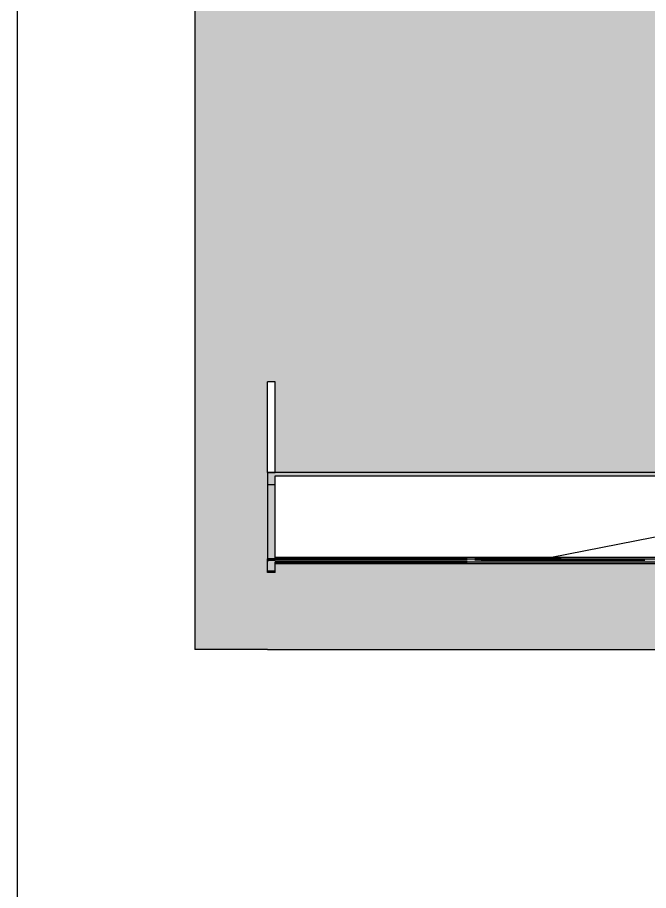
# Model space of a CAD drawing. Header units: millimetres. Extents: x 935 to 1399, y 512 to 900.
# Drawn here: x 935.12 to 955.64, y 700.03 to 728.42 of the extents above; entities that cross this region are included whole.
import ezdxf

# ---------------------------------------------------------------- set-up
doc = ezdxf.new("R2010")
doc.units = ezdxf.units.MM

msp = doc.modelspace()

# ---------------------------------------------------------------- hatches: boundary and pattern name
for color, points in [(254, [(940.88055, 720.81274), (956.24552, 720.81274), (956.24552, 722.01804), (956.24552, 747.41804), (956.24552, 754.67964), (940.88055, 754.67964)]), (254, [(956.24552, 720.81275), (940.88055, 720.81275), (940.88055, 720.56804), (943.24552, 720.56804), (956.24552, 720.56804)]), (254, [(943.24552, 720.56804), (940.88055, 720.56804), (940.88055, 716.56804), (943.24552, 716.56804)]), (254, [(956.24552, 720.56804), (943.24552, 720.56804), (943.24552, 716.56804), (943.49552, 716.56804), (956.24552, 716.56804), (956.24552, 716.66804)]), (254, [(943.24552, 716.56804), (940.88055, 716.56804), (940.88055, 713.61804), (943.24552, 713.61804)]), (254, [(956.24552, 716.56804), (943.49552, 716.56804), (943.49552, 713.61804), (949.74552, 713.61804), (956.24552, 713.61804)]), (253, [(943.24552, 713.61804), (940.88055, 713.61804), (940.88055, 710.81804), (943.24552, 710.81804)]), (3, [(952.63038, 713.51804), (956.24552, 713.51804), (956.24552, 713.21804), (956.49552, 713.21804), (956.49552, 713.61804), (943.24552, 713.61804), (943.24552, 713.21804), (943.49552, 713.21804), (943.49552, 713.51804)]), (3, [(943.24552, 710.81804), (943.49552, 710.81804), (943.49552, 713.21804), (943.24552, 713.21804)]), (253, [(985.49552, 707.86804), (987.65058, 707.86804), (987.65058, 710.81804), (985.49552, 710.81804), (985.49552, 710.73075), (985.49552, 710.68075), (985.49552, 710.59347), (985.49552, 710.36804), (985.24552, 710.36804), (985.24552, 710.66804), (979.24552, 710.66804), (979.24552, 710.36804), (978.99552, 710.36804), (978.99552, 710.66804), (976.67946, 710.66804), (976.67946, 710.36804), (976.52946, 710.36804), (976.52946, 710.66804), (970.19552, 710.66804), (970.19552, 710.36804), (969.94552, 710.36804), (969.94552, 710.66804), (966.54552, 710.66804), (966.54552, 710.36804), (966.39552, 710.36804), (966.39552, 710.66804), (960.14552, 710.66804), (960.14552, 710.36804), (959.99552, 710.36804), (959.99552, 710.66804), (956.49552, 710.66804), (956.49552, 710.36804), (956.24552, 710.36804), (956.24552, 710.66804), (955.7682, 710.66804), (952.63038, 710.66804), (943.49552, 710.66804), (943.49552, 710.36804), (943.24552, 710.36804), (943.24552, 710.76804), (943.24552, 710.81804), (940.88055, 710.81804), (940.88055, 707.86804), (943.24552, 707.86804)]), (3, [(956.49552, 710.81804), (955.4682, 710.81804), (952.80265, 710.81804), (952.18008, 710.81804), (949.99552, 710.81804), (949.74552, 710.81804), (943.24552, 710.81804), (943.24552, 710.41804), (943.49552, 710.41804), (943.49552, 710.64347), (943.49552, 710.71804), (952.63038, 710.71804), (956.24552, 710.71804), (956.24552, 710.41804), (956.49552, 710.41804)]), (3, [(956.49552, 710.76804), (955.4682, 710.76804), (952.80265, 710.76804), (952.18008, 710.76804), (949.99552, 710.76804), (949.74552, 710.76804), (943.24552, 710.76804), (943.24552, 710.36804), (943.49552, 710.36804), (943.49552, 710.59347), (943.49552, 710.66804), (952.63038, 710.66804), (956.24552, 710.66804), (956.24552, 710.36804), (956.49552, 710.36804)])]:
    msp.add_hatch(color=color).paths.add_polyline_path(points)

# ---------------------------------------------------------------- linework, layer by layer
at = {"color": 254}
for p in [(940.88055, 754.67964), (943.24552, 707.86804)]:
    msp.add_line(p, (940.88055, 707.86804), dxfattribs=at)
at = {"color": 6}
for p, q in [((943.24552, 713.61804), (943.24552, 716.56804)), ((943.49552, 716.56804), (943.24552, 716.56804)), ((943.49552, 713.61804), (943.49552, 716.56804)), ((943.24552, 713.61804), (943.24552, 710.71804)), ((943.49552, 710.81804), (943.49552, 713.51804))]:
    msp.add_line(p, q, dxfattribs=at)
for p, q in [((956.49552, 713.61804), (943.24552, 713.61804)), ((943.24552, 713.61804), (943.49552, 713.61804)), ((949.74552, 713.61804), (943.49552, 713.61804)), ((952.63038, 713.51804), (956.24552, 713.51804)), ((943.24552, 710.81804), (943.49552, 710.81804)), ((949.74552, 710.81804), (943.24552, 710.81804)), ((943.24552, 710.81804), (943.49552, 710.81804)), ((943.24552, 710.76804), (943.49552, 710.76804)), ((949.74552, 710.76804), (943.24552, 710.76804)), ((943.24552, 710.76804), (943.49552, 710.76804)), ((949.74552, 710.71804), (943.49552, 710.71804)), ((949.74552, 710.66804), (943.49552, 710.66804)), ((943.49552, 710.41804), (943.49552, 710.64347)), ((943.49552, 710.41804), (943.49552, 710.64347)), ((943.49552, 710.36804), (943.49552, 710.59347)), ((943.49552, 710.36804), (943.49552, 710.59347)), ((952.63038, 710.71804), (956.24552, 710.71804)), ((952.63038, 710.66804), (956.24552, 710.66804)), ((952.80265, 710.81804), (955.5182, 710.81804)), ((952.80265, 710.76804), (955.5182, 710.76804))]:
    msp.add_line(p, q)
at = {"color": 7}
for p, q in [((943.49552, 713.31804), (943.49552, 713.51804)), ((943.49552, 713.31804), (943.49552, 713.51804)), ((943.49552, 713.31804), (943.49552, 713.51804)), ((943.49552, 713.31804), (943.49552, 713.51804)), ((943.49552, 713.51804), (952.63038, 713.51804)), ((943.49552, 713.21804), (943.24552, 713.21804)), ((943.49552, 713.21804), (943.24552, 713.21804)), ((943.49552, 713.21804), (943.24552, 713.21804)), ((943.24552, 710.81804), (978.99552, 710.81804)), ((943.24552, 710.41804), (943.24552, 710.81804)), ((943.24552, 710.41804), (943.24552, 710.81804)), ((943.24552, 710.76804), (943.49552, 710.76804)), ((943.24552, 710.36804), (943.24552, 710.76804)), ((943.24552, 710.36804), (943.24552, 710.76804)), ((943.49552, 710.41804), (943.49552, 710.71804)), ((943.49552, 710.41804), (943.49552, 710.71804)), ((943.49552, 710.41804), (943.49552, 710.71804)), ((943.49552, 710.41804), (943.49552, 710.71804)), ((943.49552, 710.71804), (952.63038, 710.71804)), ((943.49552, 710.36804), (943.49552, 710.66804)), ((943.49552, 710.36804), (943.49552, 710.66804)), ((943.49552, 710.36804), (943.49552, 710.66804)), ((943.49552, 710.36804), (943.49552, 710.66804)), ((943.49552, 710.66804), (952.63038, 710.66804)), ((952.18008, 710.81804), (949.99552, 710.81804)), ((952.18008, 710.76804), (949.99552, 710.76804)), ((950.19552, 710.81804), (953.14552, 710.81804)), ((950.19552, 710.76804), (953.14552, 710.76804)), ((943.49552, 710.41804), (943.24552, 710.41804)), ((943.49552, 710.41804), (943.24552, 710.41804)), ((943.49552, 710.41804), (943.24552, 710.41804)), ((943.49552, 710.41804), (943.24552, 710.41804)), ((943.49552, 710.36804), (943.24552, 710.36804)), ((943.49552, 710.36804), (943.24552, 710.36804)), ((943.49552, 710.36804), (943.24552, 710.36804)), ((943.49552, 710.36804), (943.24552, 710.36804))]:
    msp.add_line(p, q, dxfattribs=at)
at = {"color": 1}
for p, q in [((952.48901, 710.86804), (966.39552, 713.61804)), ((943.49552, 710.86804), (956.24552, 710.86804)), ((943.49552, 710.81804), (956.24552, 710.81804))]:
    msp.add_line(p, q, dxfattribs=at)
at = {"color": 3}
for p, q in [((943.49552, 713.21804), (943.24552, 713.21804)), ((943.49552, 713.21804), (943.24552, 713.21804)), ((952.80265, 710.81804), (952.18008, 710.81804)), ((952.80265, 710.76804), (952.18008, 710.76804)), ((943.49552, 710.41804), (943.24552, 710.41804)), ((943.49552, 710.41804), (943.24552, 710.41804)), ((943.49552, 710.36804), (943.24552, 710.36804)), ((943.49552, 710.36804), (943.24552, 710.36804))]:
    msp.add_line(p, q, dxfattribs=at)
at = {"color": 253}
msp.add_line((943.24552, 707.86804), (985.49552, 707.86804), dxfattribs=at)
at = {"color": 6}
msp.add_lwpolyline([(935.11631, 899.98189), (1398.54949, 899.98189), (1398.54949, 511.99751), (935.11631, 511.99751)], close=True, dxfattribs=at)

doc.saveas('drawing.dxf')
